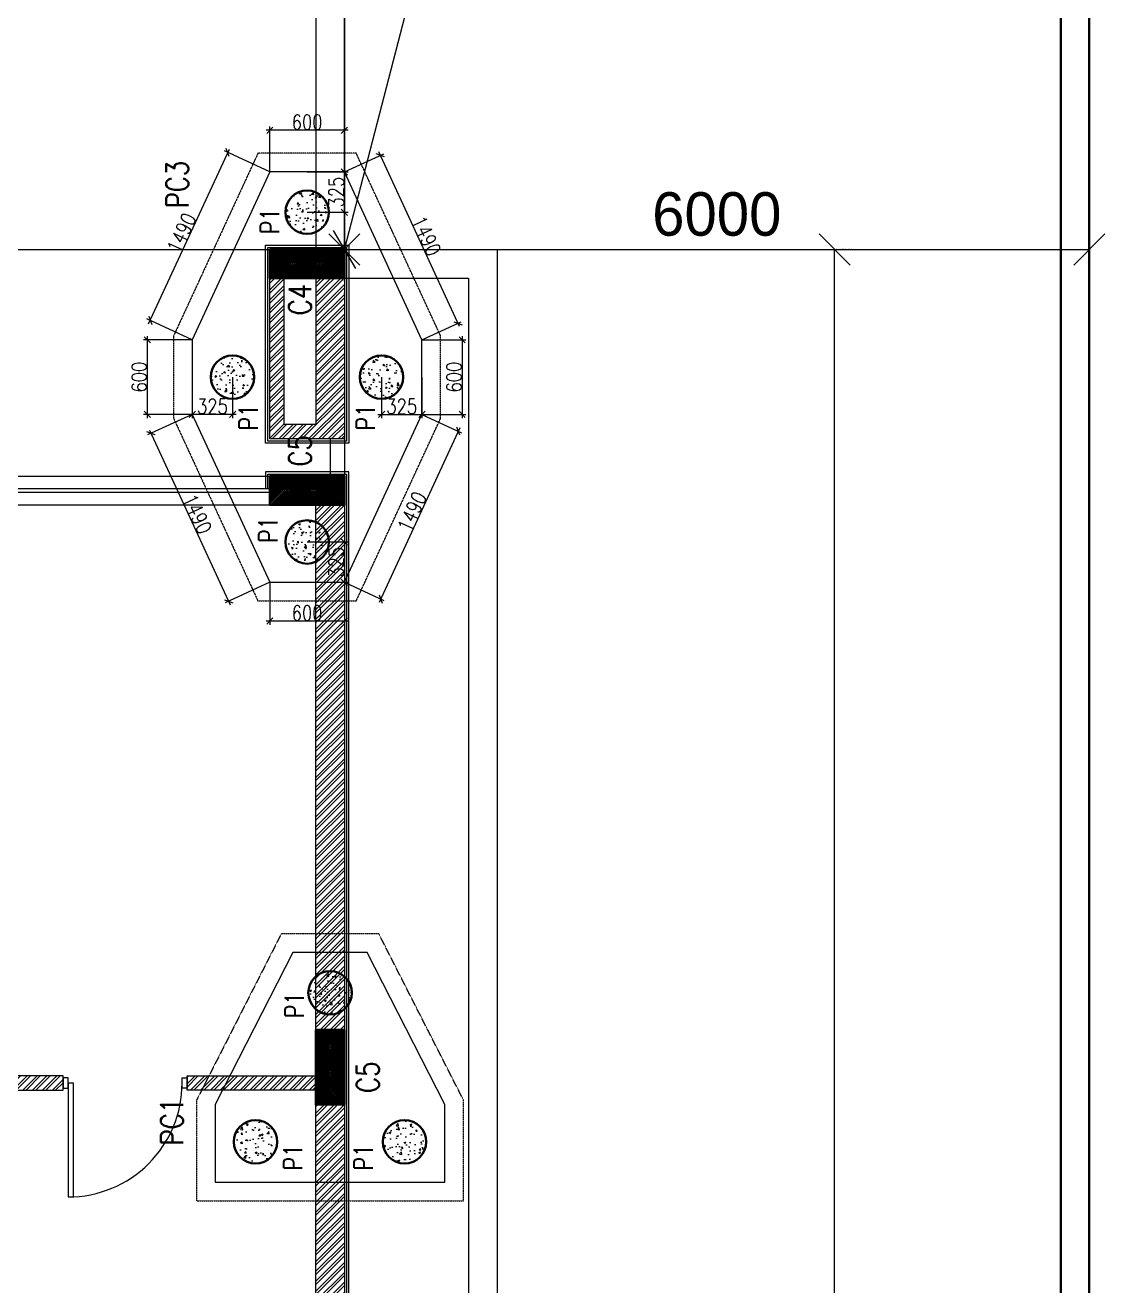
# Model space of a CAD drawing. Header units: metres. Extents: x 5205117 to 5948571, y 646915 to 1143748.
# Drawn here: x 5520088 to 5528783, y 836677 to 846828 of the extents above; entities that cross this region are included whole.
import ezdxf

# ---------------------------------------------------------------- set-up
doc = ezdxf.new("R2010")
doc.units = ezdxf.units.M
doc.header["$MEASUREMENT"] = 0
doc.header["$PDMODE"] = 35
doc.header["$PDSIZE"] = 10
for name, pattern in [('DASHED', [0.75, 0.5, -0.25]), ('DOT2', [0.125, 0, -0.125]), ('HIDDEN', [0.375, 0.25, -0.125])]:
    doc.linetypes.add(name, pattern=pattern)
doc.layers.get('0').update_dxf_attribs({"color": 1, "linetype": 'DASHED', "lineweight": 30})
for name, color, linetype, lineweight in [('A-Elevation 1', 4, 'Continuous', 13), ('dim start point', 10, 'Continuous', 0), ('plot 5', 7, 'Continuous', 30), ('road', 7, 'Continuous', 9), ('S-COLUMN & WALL', 5, 'Continuous', 30), ('S-COLUMN_H', 250, 'Continuous', 0), ('S-FOUND-EXCAVATION', 253, 'HIDDEN', 0), ('S-FOUND-FOOTING', 7, 'Continuous', 15), ('S-PILE', 96, 'Continuous', 30), ('S-TEXT', 7, 'Continuous', 0), ('S-TEXT COL.', 1, 'Continuous', 0), ('S-TEXT PILE', 7, 'Continuous', 0)]:
    doc.layers.add(name, color=color, linetype=linetype, lineweight=lineweight)
doc.layers.add('A-GF', color=8, linetype='Continuous', lineweight=0, transparency=0.5)
doc.styles.add('C-ROOM', font='arial.ttf')
doc.styles.add('SETU 1', font='romans.shx', dxfattribs={"width": 0.8})
doc.styles.get("Standard").update_dxf_attribs({"font": 'GOTHIC.TTF'})
doc.dimstyles.new('A-DIM 100', dxfattribs={"dimscale": 100, "dimtxt": 2.5, "dimasz": 1.5, "dimexe": 1, "dimexo": 1, "dimgap": 0.5, "dimtad": 1, "dimdec": 0, "dimrnd": 5, "dimzin": 3, "dimdsep": 46, "dimtxsty": 'C-ROOM', "dimblk1": 'ARCHTICK', "dimblk2": 'ARCHTICK', "dimsah": 1, "dimcen": 1.5, "dimdle": 1, "dimclrd": 256, "dimclre": 256, "dimclrt": 256, "dimadec": 0, "dimazin": 0, "dimtfac": 0.6, "dimtdec": 0, "dimtofl": 0, "dimtmove": 1, "dimatfit": 3, "dimfxl": 1, "dimtolj": 1, "dimtzin": 0, "dimlwd": -1, "dimlwe": -1, "dimarcsym": 0})
doc.dimstyles.get("Standard").update_dxf_attribs({"dimtxt": 2, "dimasz": 1, "dimexe": 0, "dimexo": 0, "dimgap": 0.1, "dimtad": 1, "dimdsep": 46, "dimtxsty": 'Standard', "dimblk": 'OBLIQUE', "dimcen": 0.1, "dimclrd": 256, "dimclre": 256, "dimclrt": 256, "dimadec": 0, "dimazin": 0, "dimtfac": 1, "dimtofl": 0, "dimtmove": 1, "dimatfit": 2, "dimldrblk": 'OPEN90', "dimfxl": 1, "dimtolj": 1, "dimtzin": 0, "dimlwd": -1, "dimlwe": -1, "dimarcsym": 0})
pattern_1 = [(45, (1595081.140646775, 494016.5524752283), (-6.629126073623882, 6.629126073623883), [])]

# ---------------------------------------------------------------- blocks, each defined once
blk = doc.blocks.new('A$Cda8b4320')
at = {"layer": 'A-Elevation 1', "ltscale": 0.5}
blk.add_line((-606.8382371664047, 230), (-37678.7000027895, 230), dxfattribs=at)
at = {"layer": 'A-Elevation 1'}
blk.add_lwpolyline([(-37678.7000027895, 5.96046448e-08), (0, 5.96046448e-08)], dxfattribs=at)
blk = doc.blocks.new('P2')
at = {"layer": 'S-PILE', "lineweight": 0}
h = blk.add_hatch(dxfattribs=at)
h.set_pattern_fill('AR-CONC', color=256, scale=20)
h.set_pattern_definition([(50, (0, 0), (143.4520365201507, -12.55042699651902), [15, -165]), (355, (0, 0), (-27.7502667226, 150.4384267400024), [12, -132]), (100.45144446, (11.9543362, -1.0458688), (115.7017693454224, 137.8879981937259), [12.74803839999999, -140.2284223999999]), (46.1842, (0, 40), (213.4482661343145, -33.10385615861531), [22.5, -247.5]), (96.63563549000003, (17.787349, 37.2413386), (186.9323891348456, 194.8237201549101), [19.1220684, -210.3427519999999]), (351.18416399, (0, 40), (186.9323890109546, 194.823720053998), [18, -198.0000002]), (21, (20, 30), (119.3814104236923, -80.52377813306776), [15, -165]), (326, (20, 30), (48.66306638431634, 145.0300090093706), [12, -132]), (71.45144474, (29.94845080000001, 23.2896852), (168.0444753459942, 64.50623056127077), [12.748038, -140.2284224]), (37.5, (0, 0), (2.431971063458133, 66.5787707662623), [0, -130.4, 0, -134, 0, -132.5]), (7.499999999999999, (0, 0), (52.61390748842972, 78.88234237647205), [0, -76.39999999999999, 0, -127.4, 0, -50.5]), (327.5, (-44.59999999999999, 0), (106.7644872344818, -4.510974346875951), [0, -50, 0, -156, 0, -207]), (317.5, (-64.6, 0), (116.6372338684772, 20.02099646646354), [0, -65, 0, -103.6, 0, -147])])
edge = h.paths.add_edge_path()
edge.add_arc((0, 0), 175, 0, 360)
at = {"layer": 'S-PILE'}
blk.add_circle((0, 0), 175, dxfattribs=at)
blk = doc.blocks.new('_Oblique')
at = {"color": 0, "linetype": 'ByBlock', "lineweight": -2}
blk.add_line((-0.5, -0.5), (0.5, 0.5), dxfattribs=at)
blk = doc.blocks.new('*D853')
at = {"layer": 'Defpoints', "color": 0, "transparency": 16777216}
for p in [(5521719.29322934, 845803.4365243227), (5522058.018435445, 845646.9202748374), (5521433.018461747, 844294.3243264762)]:
    blk.add_point(p, dxfattribs=at)
at = {"layer": 'S-TEXT', "transparency": 16777216}
blk.add_line((5521081.709479089, 844423.6073505254), (5521731.877005894, 845830.6697497588), dxfattribs=at)
at = {"layer": 'S-TEXT', "color": 9, "transparency": 16777216}
for p, q in [((5522058.018435445, 845646.9202748374), (5521692.060003904, 845816.0203008761)), ((5521433.018461747, 844294.3243264762), (5521067.060030206, 844463.4243525149))]:
    blk.add_line(p, q, dxfattribs=at)
at = {"layer": 'S-TEXT', "transparency": 16777216, "xscale": 50, "yscale": 50, "zscale": 50}
for p, rotation in [((5521719.29322934, 845803.4365243227), 65.19954959940858), ((5521094.293255641, 844450.8405759615), 245.1995495994086)]:
    blk.add_blockref('_Oblique', p, dxfattribs=dict(at, rotation=rotation))
at = {"layer": 'S-TEXT', "color": 0, "lineweight": 0, "transparency": 16777216, "insert": (5521347.787920713, 845154.4033993423), "char_height": 120, "attachment_point": 5, "rotation": 65.19954959940858, "style": 'SETU 1'}
blk.add_mtext('\\A1;1490', dxfattribs=at)
blk = doc.blocks.new('*D854')
at = {"layer": 'Defpoints', "color": 0, "transparency": 16777216}
for p in [(5522947.621542174, 845780.7384592767), (5522658.018435443, 845646.9202748378), (5523283.018409139, 844294.3243264758)]:
    blk.add_point(p, dxfattribs=at)
at = {"layer": 'S-TEXT', "color": 9, "transparency": 16777216}
for p, q in [((5522658.018435443, 845646.9202748378), (5522974.85476761, 845793.3222358304)), ((5523283.018409139, 844294.3243264758), (5523599.854741307, 844440.7262874687))]:
    blk.add_line(p, q, dxfattribs=at)
at = {"layer": 'S-TEXT', "transparency": 16777216}
blk.add_line((5523585.205292424, 844400.9092854789), (5522935.037765621, 845807.9716847128), dxfattribs=at)
at = {"layer": 'S-TEXT', "transparency": 16777216, "xscale": 50, "yscale": 50, "zscale": 50}
for p, rotation in [((5522947.621542174, 845780.7384592767), 114.8004504005589), ((5523572.621515872, 844428.1425109151), 294.8004504005589)]:
    blk.add_blockref('_Oblique', p, dxfattribs=dict(at, rotation=rotation))
at = {"layer": 'S-TEXT', "color": 0, "lineweight": 0, "transparency": 16777216, "insert": (5523319.1268508, 845131.7053342949), "char_height": 120, "attachment_point": 5, "rotation": 294.80045040055893, "style": 'SETU 1'}
blk.add_mtext('\\A1;1490', dxfattribs=at)
blk = doc.blocks.new('*D855')
at = {"layer": 'Defpoints', "color": 0, "transparency": 16777216}
for p in [(5523283.01840914, 843694.3243264764), (5522658.018435445, 842341.9202748382), (5522950.214830703, 842206.8846402369)]:
    blk.add_point(p, dxfattribs=at)
at = {"layer": 'S-TEXT', "color": 9, "transparency": 16777216}
for p, q in [((5523283.01840914, 843694.3243264764), (5523602.44734992, 843546.7034439872)), ((5522658.018435445, 842341.9202748382), (5522977.447376224, 842194.2993923489))]:
    blk.add_line(p, q, dxfattribs=at)
at = {"layer": 'S-TEXT', "transparency": 16777216}
blk.add_line((5523587.800052285, 843586.5212373968), (5522937.629582814, 842179.6520947149), dxfattribs=at)
at = {"layer": 'S-TEXT', "transparency": 16777216, "xscale": 50, "yscale": 50, "zscale": 50}
for p, rotation in [((5523575.214804398, 843559.2886918751), 65.19645403070761), ((5522950.214830703, 842206.8846402369), 245.1964540307076)]:
    blk.add_blockref('_Oblique', p, dxfattribs=dict(at, rotation=rotation))
at = {"layer": 'S-TEXT', "color": 0, "lineweight": 0, "transparency": 16777216, "insert": (5523203.71096892, 842910.3547031461), "char_height": 120, "attachment_point": 5, "rotation": 65.19645403070761, "style": 'SETU 1'}
blk.add_mtext('\\A1;1490', dxfattribs=at)
blk = doc.blocks.new('*D856')
at = {"layer": 'Defpoints', "color": 0, "transparency": 16777216}
for p in [(5521433.018461745, 843694.3243264764), (5522058.018435443, 842341.9202748378), (5521726.183847284, 842188.5662467866)]:
    blk.add_point(p, dxfattribs=at)
at = {"layer": 'S-TEXT', "color": 9, "transparency": 16777216}
for p, q in [((5521433.018461745, 843694.3243264764), (5521073.951328065, 843528.385050537)), ((5522058.018435443, 842341.9202748378), (5521698.951301763, 842175.9809988989))]:
    blk.add_line(p, q, dxfattribs=at)
at = {"layer": 'S-TEXT', "transparency": 16777216}
blk.add_line((5521088.598625699, 843568.2028439462), (5521738.769095172, 842161.3337012649), dxfattribs=at)
at = {"layer": 'S-TEXT', "transparency": 16777216, "xscale": 50, "yscale": 50, "zscale": 50}
for p, rotation in [((5521101.183873586, 843540.9702984246), 114.8035459693574), ((5521726.183847284, 842188.5662467866), 294.8035459693574)]:
    blk.add_blockref('_Oblique', p, dxfattribs=dict(at, rotation=rotation))
at = {"layer": 'S-TEXT', "color": 0, "lineweight": 0, "transparency": 16777216, "insert": (5521472.687709066, 842892.0363096963), "char_height": 120, "attachment_point": 5, "rotation": 294.8035459693574, "style": 'SETU 1'}
blk.add_mtext('\\A1;1490', dxfattribs=at)
blk = doc.blocks.new('*D857')
at = {"layer": 'Defpoints', "color": 0, "transparency": 16777216}
for p in [(5522058.018435444, 845982.2912844357), (5522058.018435444, 845646.9202748381), (5522658.018435444, 845646.9202748381)]:
    blk.add_point(p, dxfattribs=at)
at = {"layer": 'S-TEXT', "color": 9, "transparency": 16777216}
for p, q in [((5522058.018435444, 845646.9202748381), (5522058.018435444, 846012.2912844355)), ((5522658.018435444, 845646.9202748381), (5522658.018435444, 846012.2912844355))]:
    blk.add_line(p, q, dxfattribs=at)
at = {"layer": 'S-TEXT', "transparency": 16777216}
blk.add_line((5522688.018435444, 845982.2912844357), (5522028.018435445, 845982.2912844357), dxfattribs=at)
at = {"layer": 'S-TEXT', "transparency": 16777216, "xscale": 50, "yscale": 50, "zscale": 50, "rotation": 180}
blk.add_blockref('_Oblique', (5522058.018435444, 845982.2912844357), dxfattribs=at)
at = {"layer": 'S-TEXT', "transparency": 16777216, "xscale": 50, "yscale": 50, "zscale": 50}
blk.add_blockref('_Oblique', (5522658.018435444, 845982.2912844357), dxfattribs=at)
at = {"layer": 'S-TEXT', "color": 0, "lineweight": 0, "transparency": 16777216, "insert": (5522358.018435445, 846047.2912844357), "char_height": 120, "attachment_point": 5, "style": 'SETU 1'}
blk.add_mtext('\\A1;600', dxfattribs=at)
blk = doc.blocks.new('*D858')
at = {"layer": 'Defpoints', "color": 0, "transparency": 16777216}
for p in [(5522058.018435444, 842341.9202748382), (5522658.018435445, 842341.9202748382), (5522058.018435444, 842029.7627769107)]:
    blk.add_point(p, dxfattribs=at)
at = {"layer": 'S-TEXT', "color": 9, "transparency": 16777216}
for p, q in [((5522058.018435444, 842341.9202748382), (5522058.018435444, 841999.7627769106)), ((5522658.018435445, 842341.9202748382), (5522658.018435445, 841999.7627769106))]:
    blk.add_line(p, q, dxfattribs=at)
at = {"layer": 'S-TEXT', "transparency": 16777216}
blk.add_line((5522688.018435444, 842029.7627769107), (5522028.018435445, 842029.7627769107), dxfattribs=at)
at = {"layer": 'S-TEXT', "transparency": 16777216, "xscale": 50, "yscale": 50, "zscale": 50, "rotation": 180}
blk.add_blockref('_Oblique', (5522058.018435444, 842029.7627769107), dxfattribs=at)
at = {"layer": 'S-TEXT', "transparency": 16777216, "xscale": 50, "yscale": 50, "zscale": 50}
blk.add_blockref('_Oblique', (5522658.018435445, 842029.7627769107), dxfattribs=at)
at = {"layer": 'S-TEXT', "color": 0, "lineweight": 0, "transparency": 16777216, "insert": (5522358.018435445, 842094.7627769107), "char_height": 120, "attachment_point": 5, "style": 'SETU 1'}
blk.add_mtext('\\A1;600', dxfattribs=at)
blk = doc.blocks.new('*D859')
at = {"layer": 'Defpoints', "color": 0, "transparency": 16777216}
for p in [(5523283.018409142, 844294.3243264769), (5523283.018409142, 843694.3243264769), (5523606.718042726, 843694.3243264769)]:
    blk.add_point(p, dxfattribs=at)
at = {"layer": 'S-TEXT', "color": 9, "transparency": 16777216}
for p, q in [((5523283.018409142, 844294.3243264769), (5523636.718042727, 844294.3243264769)), ((5523283.018409142, 843694.3243264769), (5523636.718042727, 843694.3243264769))]:
    blk.add_line(p, q, dxfattribs=at)
at = {"layer": 'S-TEXT', "transparency": 16777216}
blk.add_line((5523606.718042726, 844324.3243264769), (5523606.718042726, 843664.3243264768), dxfattribs=at)
at = {"layer": 'S-TEXT', "transparency": 16777216, "xscale": 50, "yscale": 50, "zscale": 50}
for p, rotation in [((5523606.718042726, 844294.3243264769), 90), ((5523606.718042726, 843694.3243264769), 270)]:
    blk.add_blockref('_Oblique', p, dxfattribs=dict(at, rotation=rotation))
at = {"layer": 'S-TEXT', "color": 0, "lineweight": 0, "transparency": 16777216, "insert": (5523541.718042726, 843994.324326475), "char_height": 120, "attachment_point": 5, "rotation": 90, "style": 'SETU 1'}
blk.add_mtext('\\A1;600', dxfattribs=at)
blk = doc.blocks.new('*D860')
at = {"layer": 'Defpoints', "color": 0, "transparency": 16777216}
for p in [(5521433.018461749, 844294.3243264769), (5521071.265005994, 843694.3243264769), (5521433.018461749, 843694.3243264769)]:
    blk.add_point(p, dxfattribs=at)
at = {"layer": 'S-TEXT', "color": 9, "transparency": 16777216}
for p, q in [((5521433.018461749, 844294.3243264769), (5521041.265005993, 844294.3243264769)), ((5521433.018461749, 843694.3243264769), (5521041.265005993, 843694.3243264769))]:
    blk.add_line(p, q, dxfattribs=at)
at = {"layer": 'S-TEXT', "transparency": 16777216}
blk.add_line((5521071.265005994, 844324.3243264769), (5521071.265005994, 843664.3243264768), dxfattribs=at)
at = {"layer": 'S-TEXT', "transparency": 16777216, "xscale": 50, "yscale": 50, "zscale": 50}
for p, rotation in [((5521071.265005994, 844294.3243264769), 90), ((5521071.265005994, 843694.3243264769), 270)]:
    blk.add_blockref('_Oblique', p, dxfattribs=dict(at, rotation=rotation))
at = {"layer": 'S-TEXT', "color": 0, "lineweight": 0, "transparency": 16777216, "insert": (5521006.265005993, 843994.324326475), "char_height": 120, "attachment_point": 5, "rotation": 90, "style": 'SETU 1'}
blk.add_mtext('\\A1;600', dxfattribs=at)
blk = doc.blocks.new('*D813')
at = {"layer": 'Defpoints', "color": 0, "transparency": 16777216}
for p in [(5521433.018461748, 843994.3243264755), (5521758.018461748, 843994.3243264755), (5521433.018461748, 843694.3243264838)]:
    blk.add_point(p, dxfattribs=at)
at = {"layer": 'S-TEXT', "color": 9, "transparency": 16777216}
for p, q in [((5521433.018461748, 843994.3243264755), (5521433.018461748, 843664.3243264836)), ((5521758.018461748, 843994.3243264755), (5521758.018461748, 843664.3243264836))]:
    blk.add_line(p, q, dxfattribs=at)
at = {"layer": 'S-TEXT', "transparency": 16777216}
blk.add_line((5521788.018461747, 843694.3243264838), (5521403.018461747, 843694.3243264838), dxfattribs=at)
at = {"layer": 'S-TEXT', "transparency": 16777216, "xscale": 50, "yscale": 50, "zscale": 50, "rotation": 180}
blk.add_blockref('_Oblique', (5521433.018461748, 843694.3243264838), dxfattribs=at)
at = {"layer": 'S-TEXT', "transparency": 16777216, "xscale": 50, "yscale": 50, "zscale": 50}
blk.add_blockref('_Oblique', (5521758.018461748, 843694.3243264838), dxfattribs=at)
at = {"layer": 'S-TEXT', "color": 0, "lineweight": 0, "transparency": 16777216, "insert": (5521595.518461748, 843759.3243264839), "char_height": 120, "attachment_point": 5, "style": 'SETU 1'}
blk.add_mtext('\\A1;325', dxfattribs=at)
blk = doc.blocks.new('*D814')
at = {"layer": 'Defpoints', "color": 0, "transparency": 16777216}
for p in [(5522958.01840914, 843994.3243264755), (5523283.01840914, 843994.3243264755), (5523283.01840914, 843694.3243264856)]:
    blk.add_point(p, dxfattribs=at)
at = {"layer": 'S-TEXT', "color": 9, "transparency": 16777216}
for p, q in [((5522958.01840914, 843994.3243264755), (5522958.01840914, 843664.3243264857)), ((5523283.01840914, 843994.3243264755), (5523283.01840914, 843664.3243264857))]:
    blk.add_line(p, q, dxfattribs=at)
at = {"layer": 'S-TEXT', "transparency": 16777216}
blk.add_line((5522928.018409141, 843694.3243264856), (5523313.01840914, 843694.3243264856), dxfattribs=at)
at = {"layer": 'S-TEXT', "transparency": 16777216, "xscale": 50, "yscale": 50, "zscale": 50, "rotation": 180}
blk.add_blockref('_Oblique', (5522958.01840914, 843694.3243264856), dxfattribs=at)
at = {"layer": 'S-TEXT', "transparency": 16777216, "xscale": 50, "yscale": 50, "zscale": 50}
blk.add_blockref('_Oblique', (5523283.01840914, 843694.3243264856), dxfattribs=at)
at = {"layer": 'S-TEXT', "color": 0, "lineweight": 0, "transparency": 16777216, "insert": (5523120.51840914, 843759.3243264856), "char_height": 120, "attachment_point": 5, "style": 'SETU 1'}
blk.add_mtext('\\A1;325', dxfattribs=at)
blk = doc.blocks.new('*D815')
at = {"layer": 'Defpoints', "color": 0, "transparency": 16777216}
for p in [(5522358.018435446, 842666.9202748376), (5522358.018435446, 842341.9202748378), (5522658.018435448, 842341.9202748378)]:
    blk.add_point(p, dxfattribs=at)
at = {"layer": 'S-TEXT', "color": 9, "transparency": 16777216}
for p, q in [((5522358.018435446, 842666.9202748376), (5522688.018435449, 842666.9202748376)), ((5522358.018435446, 842341.9202748378), (5522688.018435449, 842341.9202748378))]:
    blk.add_line(p, q, dxfattribs=at)
at = {"layer": 'S-TEXT', "transparency": 16777216}
blk.add_line((5522658.018435448, 842696.9202748378), (5522658.018435448, 842311.9202748378), dxfattribs=at)
at = {"layer": 'S-TEXT', "transparency": 16777216, "xscale": 50, "yscale": 50, "zscale": 50}
for p, rotation in [((5522658.018435448, 842666.9202748376), 90), ((5522658.018435448, 842341.9202748378), 270)]:
    blk.add_blockref('_Oblique', p, dxfattribs=dict(at, rotation=rotation))
at = {"layer": 'S-TEXT', "color": 0, "lineweight": 0, "transparency": 16777216, "insert": (5522593.018435448, 842504.4202748358), "char_height": 120, "attachment_point": 5, "rotation": 90, "style": 'SETU 1'}
blk.add_mtext('\\A1;325', dxfattribs=at)
blk = doc.blocks.new('*D816')
at = {"layer": 'Defpoints', "color": 0, "transparency": 16777216}
for p in [(5522358.018435446, 845646.7283781149), (5522658.018435448, 845646.7283781149), (5522358.018435446, 845321.728378115)]:
    blk.add_point(p, dxfattribs=at)
at = {"layer": 'S-TEXT', "color": 9, "transparency": 16777216}
for p, q in [((5522358.018435446, 845646.7283781149), (5522688.018435449, 845646.7283781149)), ((5522358.018435446, 845321.728378115), (5522688.018435449, 845321.728378115))]:
    blk.add_line(p, q, dxfattribs=at)
at = {"layer": 'S-TEXT', "transparency": 16777216}
blk.add_line((5522658.018435448, 845291.728378115), (5522658.018435448, 845676.728378115), dxfattribs=at)
at = {"layer": 'S-TEXT', "transparency": 16777216, "xscale": 50, "yscale": 50, "zscale": 50}
for p, rotation in [((5522658.018435448, 845646.7283781149), 90), ((5522658.018435448, 845321.728378115), 270)]:
    blk.add_blockref('_Oblique', p, dxfattribs=dict(at, rotation=rotation))
at = {"layer": 'S-TEXT', "color": 0, "lineweight": 0, "transparency": 16777216, "insert": (5522593.018435448, 845484.2283781131), "char_height": 120, "attachment_point": 5, "rotation": 90, "style": 'SETU 1'}
blk.add_mtext('\\A1;325', dxfattribs=at)
blk = doc.blocks.new('*D872')
at = {"layer": 'Defpoints', "color": 0, "ltscale": 5, "transparency": 16777216}
for p in [(5528658.018435445, 868125.2669088678), (5528658.018435447, 868125.266908867), (5522658.018435446, 845021.9202748371)]:
    blk.add_point(p, dxfattribs=at)
at = {"layer": 'dim start point', "color": 1, "ltscale": 5, "transparency": 16777216}
blk.add_line((5522658.018435447, 845021.9202748368), (5528658.018435447, 868125.266908867), dxfattribs=at)
at = {"layer": 'dim start point', "linetype": 'DOT2', "ltscale": 5, "transparency": 16777216}
for p, q in [((5528658.018435445, 868125.2669088678), (5528658.018435447, 868125.266908867)), ((5522658.018435446, 845021.9202748371), (5522658.018435447, 845021.9202748368))]:
    blk.add_line(p, q, dxfattribs=at)
at = {"layer": 'dim start point', "color": 1, "ltscale": 5, "transparency": 16777216, "xscale": 250, "yscale": 250, "zscale": 250}
for p, rotation in [((5528658.018435447, 868125.266908867), 75.44174388856962), ((5522658.018435447, 845021.9202748368), 255.4417438885696)]:
    blk.add_blockref('_Oblique', p, dxfattribs=dict(at, rotation=rotation))
at = {"layer": 'dim start point', "color": 1, "ltscale": 5, "transparency": 16777216, "insert": (5525383.327104452, 856644.9316543444), "char_height": 350, "attachment_point": 5, "rotation": 75.44174388856962}
blk.add_mtext('\\A1;23870', dxfattribs=at)
blk = doc.blocks.new('_Open90')
at = {"color": 0, "linetype": 'ByBlock', "lineweight": -2}
for p, q in [((-0.5, 0.5), (0, 0)), ((0, 0), (-1, 0)), ((0, 0), (-0.5, -0.5))]:
    blk.add_line(p, q, dxfattribs=at)
blk = doc.blocks.new('*D881')
at = {"layer": 'Defpoints', "color": 0, "ltscale": 5, "transparency": 16777216}
for p in [(5528658.018435445, 845021.9202748376), (5522658.018435445, 844956.8553987138), (5528658.018435445, 844956.8553987138)]:
    blk.add_point(p, dxfattribs=at)
at = {"layer": 'dim start point', "linetype": 'DOT2', "ltscale": 5, "transparency": 16777216}
for p, q in [((5522658.018435445, 844956.8553987138), (5522658.018435445, 845021.9202748376)), ((5528658.018435445, 844956.8553987138), (5528658.018435445, 845021.9202748376))]:
    blk.add_line(p, q, dxfattribs=at)
at = {"layer": 'dim start point', "color": 1, "ltscale": 5, "transparency": 16777216}
blk.add_line((5522658.018435445, 845021.9202748376), (5528658.018435445, 845021.9202748376), dxfattribs=at)
at = {"layer": 'dim start point', "color": 1, "ltscale": 5, "transparency": 16777216, "xscale": 250, "yscale": 250, "zscale": 250, "rotation": 180}
blk.add_blockref('_Oblique', (5522658.018435445, 845021.9202748376), dxfattribs=at)
at = {"layer": 'dim start point', "color": 1, "ltscale": 5, "transparency": 16777216, "xscale": 250, "yscale": 250, "zscale": 250}
blk.add_blockref('_Oblique', (5528658.018435445, 845021.9202748376), dxfattribs=at)
at = {"layer": 'dim start point', "color": 1, "ltscale": 5, "transparency": 16777216, "insert": (5525658.018435445, 845305.7238098478), "char_height": 350, "attachment_point": 5}
blk.add_mtext('\\A1;6000', dxfattribs=at)
blk = doc.blocks.new('*D882')
at = {"layer": 'Defpoints', "color": 0, "ltscale": 5, "transparency": 16777216}
for p in [(5522658.018435446, 861324.9369500862), (5522658.018435448, 861324.9369500862), (5522658.018435446, 845021.9202748307)]:
    blk.add_point(p, dxfattribs=at)
at = {"layer": 'dim start point', "linetype": 'DOT2', "ltscale": 5, "transparency": 16777216}
for p, q in [((5522658.018435446, 861324.9369500862), (5522658.018435448, 861324.9369500862)), ((5522658.018435446, 845021.9202748307), (5522658.018435448, 845021.9202748307))]:
    blk.add_line(p, q, dxfattribs=at)
at = {"layer": 'dim start point', "color": 1, "ltscale": 5, "transparency": 16777216}
blk.add_line((5522658.018435448, 845021.9202748307), (5522658.018435448, 861324.9369500862), dxfattribs=at)
at = {"layer": 'dim start point', "color": 1, "ltscale": 5, "transparency": 16777216, "xscale": 250, "yscale": 250, "zscale": 250}
for p, rotation in [((5522658.018435448, 861324.9369500862), 90), ((5522658.018435448, 845021.9202748307), 270)]:
    blk.add_blockref('_Oblique', p, dxfattribs=dict(at, rotation=rotation))
at = {"layer": 'dim start point', "color": 1, "ltscale": 5, "transparency": 16777216, "insert": (5522374.214900438, 853173.4286124565), "char_height": 350, "attachment_point": 5, "rotation": 90}
blk.add_mtext('\\A1;16303', dxfattribs=at)
blk = doc.blocks.new('*D888')
at = {"layer": 'Defpoints', "color": 0, "ltscale": 5, "transparency": 16777216}
for p in [(5526606.142311338, 845021.9202748382), (5526745.282581627, 845021.9202748382), (5527255.683899779, 819106.9202748341)]:
    blk.add_point(p, dxfattribs=at)
at = {"layer": 'dim start point', "linetype": 'DOT2', "ltscale": 5, "transparency": 16777216}
for p, q in [((5526745.282581627, 845021.9202748382), (5526606.142311338, 845021.9202748382)), ((5527255.683899779, 819106.9202748341), (5526606.142311338, 819106.9202748341))]:
    blk.add_line(p, q, dxfattribs=at)
at = {"layer": 'dim start point', "color": 1, "ltscale": 5, "transparency": 16777216}
blk.add_line((5526606.142311338, 819106.9202748341), (5526606.142311338, 845021.9202748382), dxfattribs=at)
at = {"layer": 'dim start point', "color": 1, "ltscale": 5, "transparency": 16777216, "xscale": 250, "yscale": 250, "zscale": 250}
for p, rotation in [((5526606.142311338, 845021.9202748382), 90), ((5526606.142311338, 819106.9202748341), 270)]:
    blk.add_blockref('_Oblique', p, dxfattribs=dict(at, rotation=rotation))
at = {"layer": 'dim start point', "color": 1, "ltscale": 5, "transparency": 16777216, "insert": (5526322.338776327, 832064.4202748344), "char_height": 350, "attachment_point": 5, "rotation": 90}
blk.add_mtext('\\A1;25915', dxfattribs=at)

msp = doc.modelspace()

# ---------------------------------------------------------------- hatches: boundary and pattern name
at = {"layer": 'A-GF', "ltscale": 5}
h = msp.add_hatch(dxfattribs=at)
h.set_pattern_fill('ANSI32', color=256, scale=150)
h.set_pattern_definition([(45, (1901543.431785271, 480541.7018251683), (-39.7747564417433, 39.7747564417433), []), (45, (1901569.948289521, 480541.7018251683), (-39.7747564417433, 39.7747564417433), [])])
h.paths.add_polyline_path([(5521808.018435445, 821161.9202748376), (5522543.018435444, 821161.9202748376), (5522543.018435444, 825736.9202748376), (5521808.018435445, 825736.9202748376), (5521808.018435445, 825966.9202748376), (5522428.018435444, 825966.9202748376), (5522428.018435444, 828666.9202748401), (5521808.018435445, 828666.9202748401), (5521808.018435445, 828896.92027484), (5522658.018435445, 828896.92027484), (5522658.018435445, 820184.4202748378), (5522558.018435445, 820184.4202748378), (5522558.018435445, 820084.4202748376), (5522658.018435445, 820084.4202748376), (5522658.018435445, 819106.9202748376), (5520693.018435444, 819106.9202748376), (5520693.018435444, 821161.9202748376), (5520808.018435444, 821161.9202748376), (5520808.018435444, 819336.9202748376), (5522428.018435444, 819336.9202748376), (5522428.018435444, 820931.9202748378), (5521808.018435445, 820931.9202748378)])
h.paths.add_polyline_path([(5522033.018435445, 830011.9202748399), (5522033.018435445, 830216.9202748378), (5522428.018435444, 830216.9202748378), (5522428.018435444, 830011.9202748399)], flags=16)
h.paths.add_polyline_path([(5522658.018435445, 830701.9202748399), (5522428.018435444, 830701.9202748399), (5522428.018435444, 830331.9202748376), (5522033.018435445, 830331.9202748376), (5522033.018435445, 830701.9202748399), (5521918.018435444, 830701.9202748399), (5521918.018435444, 830011.9202748399), (5521808.018435445, 830011.9202748399), (5521808.018435445, 829896.92027484), (5522658.018435445, 829896.92027484)], flags=17)
h.paths.add_polyline_path([(5515283.018435444, 838136.9202748378), (5515283.018435444, 836126.9202748378), (5514658.018435445, 836126.9202748378), (5514658.018435445, 836011.9202748378), (5515513.018435444, 836011.9202748378), (5515513.018435444, 838366.9202748378), (5511888.018435445, 838366.9202748378), (5511888.018435445, 833706.9202748378), (5512488.018435444, 833706.9202748378), (5512488.018435444, 834306.9202748378), (5515283.018435444, 834306.9202748378), (5515283.018435444, 833706.9202748378), (5517263.018435445, 833706.9202748378), (5517263.018435445, 834536.9202748378), (5515513.018435444, 834536.9202748378), (5515513.018435444, 834986.9202748378), (5515283.018435444, 834986.9202748378), (5515283.018435444, 834536.9202748378), (5513758.018435445, 834536.9202748378), (5513758.018435445, 836126.9202748378), (5513528.018435445, 836126.9202748378), (5513528.018435445, 834536.9202748378), (5512118.018435445, 834536.9202748378), (5512118.018435445, 838136.9202748378)])
h.paths.add_polyline_path([(5522658.018435445, 833936.9202748378), (5522658.018435445, 834906.9202748378), (5522428.018435444, 834906.9202748378), (5522428.018435444, 834536.9202748378), (5519793.018435445, 834536.9202748378), (5519793.018435445, 836336.9202748378), (5520393.018435445, 836336.9202748378), (5520393.018435445, 836451.9202748378), (5519793.018435445, 836451.9202748378), (5519793.018435445, 838251.9202748376), (5520393.018435445, 838251.9202748376), (5520393.018435445, 838366.9202748378), (5519563.018435444, 838366.9202748378), (5519563.018435444, 825736.9202748382), (5520808.018435443, 825736.9202748376), (5520808.018435443, 825966.9202748376), (5519793.018435445, 825966.9202748376), (5519793.018435445, 829896.92027484), (5520908.018435444, 829896.92027484), (5520908.018435444, 830011.9202748406), (5519793.018435445, 830011.9202748406), (5519793.018435445, 832761.9202748381), (5521008.018435444, 832761.9202748381), (5521008.018435444, 832876.9202748381), (5519793.018435445, 832876.9202748381), (5519793.018435445, 834306.9202748378), (5521918.018435444, 834306.9202748378), (5521918.018435444, 832876.9202748378), (5521808.018435445, 832876.9202748378), (5521808.018435445, 832761.9202748378), (5522033.018435445, 832761.9202748378), (5522033.018435445, 834306.9202748378), (5522428.018435444, 834306.9202748378), (5522428.018435444, 833936.9202748378)])
h.paths.add_polyline_path([(5511888.018435445, 820631.9202748376), (5512488.018435444, 820631.9202748376), (5512488.018435444, 819106.9202748376), (5511888.018435445, 819106.9202748376)])
h.paths.add_polyline_path([(5511888.018435445, 820931.9202748378), (5511888.018435445, 826566.9202748378), (5512488.018435444, 826566.9202748378), (5512488.018435444, 825736.9202748376), (5512118.018435445, 825736.9202748376), (5512118.018435445, 821161.9202748376), (5512488.018435444, 821161.9202748376), (5512488.018435444, 820931.9202748378)])
h.paths.add_polyline_path([(5512373.018435445, 825966.9202748376), (5512118.018435445, 825966.9202748376), (5512118.018435445, 826451.9202748378), (5512373.018435445, 826451.9202748378)], flags=16)
h.paths.add_polyline_path([(5512118.018435445, 819336.9202748376), (5512373.018435445, 819336.9202748376), (5512373.018435445, 820401.9202748376), (5512118.018435445, 820401.9202748376)], flags=16)
h.paths.add_polyline_path([(5515283.018435444, 826566.9202748378), (5517263.018435445, 826566.9202748378), (5517263.018435445, 825736.9202748376), (5515283.018435444, 825736.9202748376)])
h.paths.add_polyline_path([(5515513.018435444, 826451.9202748378), (5517033.018435445, 826451.9202748378), (5517033.018435445, 825966.9202748376), (5515513.018435444, 825966.9202748376)], flags=16)
h.paths.add_polyline_path([(5522658.018435445, 843196.9202748376), (5522658.018435445, 835806.9202748376), (5522428.018435444, 835806.9202748376), (5522428.018435444, 836336.9202748378), (5521293.018435444, 836336.9202748378), (5521293.018435444, 836451.9202748378), (5522428.018435444, 836451.9202748378), (5522428.018435444, 838251.9202748376), (5521393.018435444, 838251.9202748376), (5521393.018435444, 838366.9202748378), (5522428.018435444, 838366.9202748378), (5522428.018435444, 842966.9202748376), (5522058.018435444, 842966.9202748376), (5522058.018435444, 843196.9202748376)])
h.paths.add_polyline_path([(5519193.018435445, 821161.9202748376), (5519793.018435445, 821161.9202748376), (5519793.018435445, 819106.9202748376), (5519193.018435445, 819106.9202748376)])
h.paths.add_polyline_path([(5519308.018435444, 820931.9202748378), (5519563.018435444, 820931.9202748378), (5519563.018435444, 819336.9202748376), (5519308.018435444, 819336.9202748376)], flags=16)
h.paths.add_polyline_path([(5518333.018435445, 842966.9202748376), (5518333.018435445, 838366.9202748378), (5517033.018435445, 838366.9202748378), (5517033.018435445, 838136.9202748378), (5518563.018435445, 838136.9202748378), (5518563.018435445, 842966.9202748376), (5518933.018435444, 842966.9202748376), (5518933.018435444, 843196.9202748376), (5518333.018435445, 843196.9202748376)])
h.paths.add_polyline_path([(5515513.018435444, 833821.9202748376), (5515513.018435444, 834306.9202748378), (5517033.018435445, 834306.9202748378), (5517033.018435445, 833821.9202748376)], flags=16)
h.paths.add_polyline_path([(5518333.018435445, 845021.9202748376), (5518333.018435445, 843496.9202748376), (5518933.018435444, 843496.9202748376), (5518933.018435444, 845021.9202748376)])
h.paths.add_polyline_path([(5518563.018435445, 844791.9202748376), (5518563.018435445, 843611.9202748378), (5518818.018435445, 843611.9202748378), (5518818.018435445, 844791.9202748376)], flags=16)
h.paths.add_polyline_path([(5522658.018435445, 845021.9202748376), (5522658.018435445, 843496.9202748376), (5522058.018435444, 843496.9202748376), (5522058.018435444, 845021.9202748376)])
h.paths.add_polyline_path([(5522428.018435444, 844791.9202748376), (5522428.018435444, 843611.9202748378), (5522173.018435445, 843611.9202748378), (5522173.018435445, 844791.9202748376)], flags=16)
h.paths.add_polyline_path([(5518033.018435445, 840746.9202748378), (5517033.018435445, 840746.9202748378), (5517033.018435445, 840516.9202748378), (5518033.018435445, 840516.9202748378)], flags=17)
h.paths.add_polyline_path([(5511888.018435445, 840746.9202748378), (5511888.018435445, 840516.9202748378), (5515513.018435444, 840516.9202748378), (5515513.018435444, 840746.9202748378)])
h.paths.add_polyline_path([(5512373.018435445, 834306.9202748378), (5512373.018435445, 833821.9202748376), (5512118.018435445, 833821.9202748376), (5512118.018435445, 834306.9202748378)], flags=16)
at = {"layer": 'A-GF', "ltscale": 100}
h = msp.add_hatch(dxfattribs=at)
h.set_pattern_fill('ANSI31', color=256, scale=75)
h.set_pattern_definition(pattern_1)
h.paths.add_polyline_path([(5522658.018435445, 845021.9202748376), (5522058.018435444, 845021.9202748376), (5522058.018435444, 844791.9202748376), (5522658.018435445, 844791.9202748376)])
h = msp.add_hatch(dxfattribs=at)
h.set_pattern_fill('ANSI31', color=256, scale=75)
h.set_pattern_definition(pattern_1)
h.paths.add_polyline_path([(5522658.018435445, 843196.9202748376), (5522058.018435444, 843196.9202748376), (5522058.018435444, 842966.9202748376), (5522658.018435445, 842966.9202748376)])
h = msp.add_hatch(dxfattribs=at)
h.set_pattern_fill('ANSI31', color=256, scale=75)
h.set_pattern_definition(pattern_1)
h.paths.add_polyline_path([(5522658.018435445, 838736.9202748378), (5522428.018435444, 838736.9202748378), (5522428.018435444, 838136.9202748378), (5522658.018435445, 838136.9202748378)])
at = {"layer": 'S-COLUMN_H'}
h = msp.add_hatch(color=256, dxfattribs=at)
h.dxf.hatch_style = 1
h.paths.add_polyline_path([(5522658.018435445, 844791.9202748382), (5522658.018435445, 845021.9202748382), (5522058.018435444, 845021.9202748382), (5522058.018435444, 844791.9202748382)])
h = msp.add_hatch(color=256, dxfattribs=at)
h.dxf.hatch_style = 1
h.paths.add_polyline_path([(5522658.018435445, 842966.9202748382), (5522658.018435445, 843196.9202748382), (5522058.018435444, 843196.9202748382), (5522058.018435444, 842966.9202748382)])
h = msp.add_hatch(color=256, dxfattribs=at)
h.dxf.hatch_style = 1
h.paths.add_polyline_path([(5522658.018435445, 838736.9202748381), (5522428.018435444, 838736.9202748381), (5522428.018435444, 838136.9202748381), (5522658.018435445, 838136.9202748381)])

# ---------------------------------------------------------------- linework, layer by layer
at = {"layer": 'A-GF', "ltscale": 5}
for p, q in [((5518933.018435444, 845021.9202748376), (5522058.018435444, 845021.9202748376)), ((5522658.018435445, 845021.9202748376), (5523888.120132412, 845021.9202748376)), ((5523888.120132412, 845021.9202748376), (5523888.120132412, 819106.9202748376)), ((5522658.018435445, 844791.8185773927), (5523658.018435445, 844791.8185773927)), ((5523658.018435445, 844791.8185773927), (5523658.018435445, 819337.0219722826)), ((5522543.018435444, 843496.9202748376), (5522543.018435444, 843196.9202748376)), ((5522658.018435445, 843496.9202748376), (5522658.018435445, 843196.9202748376)), ((5518933.018435444, 843196.9202748376), (5522058.018435444, 843196.9202748376)), ((5518933.018435444, 843096.9202748378), (5522058.018435444, 843096.9202748378)), ((5518933.018435444, 843066.9202748376), (5522058.018435444, 843066.9202748376)), ((5518933.018435444, 842966.9202748376), (5522058.018435444, 842966.9202748376))]:
    msp.add_line(p, q, dxfattribs=at)
at = {"layer": 'A-GF', "ltscale": 10}
for p, q in [((5520393.018435445, 838351.0869415042), (5520393.018435445, 838267.7536081712)), ((5520434.685102111, 838351.0869415042), (5520393.018435445, 838351.0869415042)), ((5520434.685102111, 838267.7536081712), (5520434.685102111, 838351.0869415042)), ((5520434.685102111, 838309.4202748378), (5520434.685102111, 837392.7536081712)), ((5520476.351768777, 838309.4202748378), (5520434.685102111, 838309.4202748378)), ((5520476.351768777, 837392.7536081712), (5520476.351768777, 838309.4202748378)), ((5521351.351768778, 838267.7536081712), (5521351.351768778, 838351.0869415042)), ((5521351.351768778, 838351.0869415042), (5521393.018435444, 838351.0869415042)), ((5521393.018435444, 838351.0869415042), (5521393.018435444, 838267.7536081712)), ((5520393.018435445, 838267.7536081712), (5520434.685102111, 838267.7536081712)), ((5521393.018435444, 838267.7536081712), (5521351.351768778, 838267.7536081712)), ((5520434.685102111, 837392.7536081712), (5520476.351768777, 837392.7536081712))]:
    msp.add_line(p, q, dxfattribs=at)
at = {"layer": 'A-GF', "ltscale": 5}
for points in [[(5522658.018435445, 853419.9138017731), (5522658.018435445, 845021.9202748376)], [(5522427.916738477, 853159.1224497395), (5522427.916738477, 845021.9202748376)], [(5519793.018435445, 838251.9202748376), (5520393.018435445, 838251.9202748376), (5520393.018435445, 838366.9202748378), (5519563.018435444, 838366.9202748378)]]:
    msp.add_lwpolyline(points, dxfattribs=at)
at = {"layer": 'A-GF', "ltscale": 5, "flags": 128}
for points in [[(5522023.018435445, 843461.9202748378), (5522023.018435445, 845056.9202748378), (5522693.018435444, 845056.9202748378), (5522693.018435444, 843461.9202748378)], [(5522041.018435445, 843479.9202748378), (5522041.018435445, 845038.9202748378), (5522675.018435445, 845038.9202748378), (5522675.018435445, 843479.9202748378)], [(5522058.018435444, 844791.9202748376), (5522058.018435444, 845021.9202748376), (5522658.018435445, 845021.9202748376), (5522658.018435445, 844791.9202748376)], [(5522050.018435445, 834289.9202748368), (5522050.018435445, 832744.9202748378), (5521983.018435445, 832744.9202748378), (5521983.018435445, 832726.9202748378), (5522068.018435444, 832726.9202748378), (5522068.018435444, 834271.9202748368), (5522393.018435444, 834271.9202748368), (5522393.018435444, 833901.9202748376), (5522693.018435444, 833901.9202748376), (5522693.018435444, 843231.9202748378), (5522023.018435445, 843231.9202748378), (5522023.018435445, 843096.9202748378), (5522041.018435445, 843096.9202748378), (5522041.018435445, 843213.9202748378), (5522675.018435445, 843213.9202748378), (5522675.018435445, 833919.9202748378), (5522411.018435445, 833919.9202748378), (5522411.018435445, 834289.9202748368)], [(5522058.018435444, 842966.9202748376), (5522058.018435444, 843196.9202748376), (5522658.018435445, 843196.9202748376), (5522658.018435445, 842966.9202748376)], [(5522428.018435444, 838136.9202748378), (5522658.018435445, 838136.9202748378), (5522658.018435445, 838736.9202748378), (5522428.018435444, 838736.9202748378)]]:
    msp.add_lwpolyline(points, close=True, dxfattribs=at)
at = {"layer": 'A-GF', "ltscale": 5}
for points in [[(5522658.018435445, 845021.9202748376), (5522658.018435445, 843496.9202748376), (5522058.018435444, 843496.9202748376), (5522058.018435444, 845021.9202748376)], [(5522428.018435444, 844791.9202748376), (5522428.018435444, 843611.9202748378), (5522173.018435445, 843611.9202748378), (5522173.018435445, 844791.9202748376)], [(5522658.018435445, 843196.9202748376), (5522658.018435445, 835806.9202748376), (5522428.018435444, 835806.9202748376), (5522428.018435444, 836336.9202748378), (5521293.018435444, 836336.9202748378), (5521293.018435444, 836451.9202748378), (5522428.018435444, 836451.9202748378), (5522428.018435444, 838251.9202748376), (5521393.018435444, 838251.9202748376), (5521393.018435444, 838366.9202748378), (5522428.018435444, 838366.9202748378), (5522428.018435444, 842966.9202748376), (5522058.018435444, 842966.9202748376), (5522058.018435444, 843196.9202748376)]]:
    msp.add_lwpolyline(points, close=True, dxfattribs=at)
at = {"layer": 'A-GF', "ltscale": 2}
msp.add_ellipse((5520434.685102111, 838309.4202748378), major_axis=(908.4492529281392, -122.465230300078), ratio=0.9999999999996049, start_param=-1.43679724451339, end_param=0.1339990822816106, dxfattribs=at)
at = {"layer": 'dim start point', "color": 12, "linetype": 'DOT2', "ltscale": 800}
msp.add_line((5522658.018435445, 872100.9522131195), (5522658.018435445, 843461.9202748378), dxfattribs=at)
at = {"layer": 'plot 5'}
msp.add_lwpolyline([(5520579.183017697, 858968.8091549714), (5520751.592263188, 858816.6888494331), (5528428.018435445, 867516.9530410606), (5528428.018435445, 805846.5669087011), (5528658.018435445, 805846.5669087011), (5528658.018435445, 868125.266908868), (5520579.183017697, 858968.8091549714)], dxfattribs=at)
at = {"layer": 'road', "ltscale": 0.5}
msp.add_line((5528658.018435445, 796125.2669088679), (5528658.018435445, 868125.266908868), dxfattribs=at)
at = {"layer": 'S-COLUMN & WALL', "color": 5}
for points in [[(5522658.018435445, 844791.9202748382), (5522658.018435445, 845021.9202748382), (5522058.018435444, 845021.9202748382), (5522058.018435444, 844791.9202748382)], [(5522658.018435445, 842966.9202748382), (5522658.018435445, 843196.9202748382), (5522058.018435444, 843196.9202748382), (5522058.018435444, 842966.9202748382)], [(5522658.018435445, 838736.9202748381), (5522428.018435444, 838736.9202748381), (5522428.018435444, 838136.9202748381), (5522658.018435445, 838136.9202748381)]]:
    msp.add_lwpolyline(points, close=True, dxfattribs=at)
at = {"layer": 'S-FOUND-EXCAVATION'}
for points in [[(5522753.940897583, 842191.9202748382), (5523433.01840914, 843661.3398214888), (5523433.01840914, 844327.3045834622), (5522753.946606827, 845796.9202748381), (5521962.09026406, 845796.9202748381), (5521283.018461747, 844327.3045834622), (5521283.018461747, 843661.3398214888), (5521962.095973305, 842191.9202748382)], [(5523618.018422776, 837361.9202002393), (5523618.018422776, 838172.3304457322), (5522935.723533636, 839511.9202002392), (5522150.313340347, 839511.9202002392), (5521468.018422776, 838172.3304471357), (5521468.018422776, 837361.9202002393)]]:
    msp.add_lwpolyline(points, close=True, dxfattribs=at)
at = {"layer": 'S-FOUND-FOOTING', "color": 3}
msp.add_lwpolyline([(5522658.018435445, 842341.9202748382), (5523283.01840914, 843694.3243264764), (5523283.01840914, 844294.3243264762), (5522658.018435444, 845646.9202748381), (5522058.018435444, 845646.9202748381), (5521433.018461747, 844294.3243264762), (5521433.018461747, 843694.3243264764), (5522058.018435444, 842341.9202748382), (5522658.018435445, 842341.9202748382)], dxfattribs=at)
at = {"layer": 'S-FOUND-FOOTING', "color": 1}
msp.add_lwpolyline([(5523468.018422777, 837511.9202002393), (5523468.018422777, 838136.9202485338), (5522843.018436073, 839361.9202002392), (5522243.018436072, 839361.9202002392), (5521618.018422777, 838136.9202485338), (5521618.018422777, 837511.9202002393), (5523468.018422777, 837511.9202002393)], dxfattribs=at)

# ---------------------------------------------------------------- block references
at = {"color": 2, "ltscale": 5, "rotation": 90}
msp.add_blockref('A$Cda8b4320', (5528657.863870468, 868125.2669097024), dxfattribs=at)
at = {"layer": 'S-PILE', "xscale": -1, "rotation": 90}
for p in [(5522358.018435445, 845321.9202748382), (5521758.018461747, 843994.3243264762)]:
    msp.add_blockref('P2', p, dxfattribs=at)
at = {"layer": 'S-PILE'}
for p, rotation in [((5522958.01840914, 843994.3243264762), 270), ((5522358.018435445, 842666.9202748382), 90.00000000000003)]:
    msp.add_blockref('P2', p, dxfattribs=dict(at, rotation=rotation))
for p in [(5522543.018436073, 839036.9202485338), (5521943.018430926, 837837.056626811), (5523143.018430926, 837837.056626811)]:
    msp.add_blockref('P2', p, dxfattribs=at)

# ---------------------------------------------------------------- texts
at = {"layer": 'S-TEXT COL.', "color": 7, "style": 'SETU 1', "width": 0.8}
for s, p in [('PC3', (5521401.915449902, 845353.690590448)), ('PC1', (5521358.887314906, 837807.5604189673))]:
    msp.add_text(s, height=180, rotation=90, dxfattribs=at).set_placement(p)
at = {"layer": 'S-TEXT COL.', "color": 1, "true_color": 0xe61414, "style": 'SETU 1', "width": 0.8}
for s, p in [('C4', (5522390.656676715, 844492.0549537739)), ('C5', (5522390.656676715, 843274.3797461068)), ('C5', (5522937.350064264, 838229.453580904))]:
    msp.add_text(s, height=180, rotation=90, dxfattribs=at).set_placement(p)
at = {"layer": 'S-TEXT PILE', "style": 'SETU 1', "width": 0.8}
for p in [(5522133.986902056, 845145.7174684827), (5521961.310123439, 843566.4511629104), (5522904.726747449, 843566.4511629104), (5522120.226429714, 842660.0155347877), (5522331.026632465, 838832.5634020664), (5522319.513464518, 837606.376518612), (5522886.523381035, 837606.376518612)]:
    msp.add_text('P1', height=150, rotation=90, dxfattribs=at).set_placement(p)

# ---------------------------------------------------------------- dimensions: what is measured, and where the dimension line sits
at = {"layer": 'dim start point', "color": 12, "ltscale": 5}
dim = msp.add_aligned_dim(p1=(5522658.018435445, 845021.9202748376), p2=(5528658.018435445, 868125.266908868), distance=-2.0376168423097094e-09, dimstyle='Standard', override={"dimtxt": 350, "dimasz": 250, "dimgap": 100, "dimdec": 0, "dimclrd": 1, "dimclrt": 1, "dimtdec": 0, "dimfxl": 0.1}, dxfattribs=at)
dim.commit()
dim.dimension.update_dxf_attribs({"geometry": '*D872', "text_midpoint": (5525383.327104452, 856644.9316543444)})
for base, p1, p2, picture, middle in [((5522658.018435448, 861324.9369500862), (5522658.018435445, 845021.9202748302), (5522658.018435445, 861324.9369500858), '*D882', (5522374.214900438, 853173.4286124565)), ((5526606.142311338, 845021.9202748382), (5527255.683899778, 819106.9202748336), (5526745.282581624, 845021.9202748376), '*D888', (5526322.338776327, 832064.4202748344))]:
    dim = msp.add_linear_dim(base=base, p1=p1, p2=p2, angle=90, dimstyle='Standard', override={"dimtxt": 350, "dimasz": 250, "dimgap": 100, "dimdec": 0, "dimclrd": 1, "dimclrt": 1, "dimtdec": 0, "dimfxl": 0.1}, dxfattribs=at)
    dim.commit()
    dim.dimension.update_dxf_attribs({"geometry": picture, "text_midpoint": middle})
dim = msp.add_linear_dim(base=(5528658.018435445, 845021.9202748376), p1=(5522658.018435445, 844956.8553987138), p2=(5528658.018435445, 844956.8553987138), dimstyle='Standard', override={"dimtxt": 350, "dimasz": 250, "dimgap": 100, "dimdec": 0, "dimclrd": 1, "dimclrt": 1, "dimtdec": 0, "dimfxl": 0.1}, dxfattribs=at)
dim.commit()
dim.dimension.update_dxf_attribs({"geometry": '*D881', "text_midpoint": (5525658.018435445, 845305.7238098478)})
at = {"layer": 'S-TEXT', "lineweight": 0}
for base, p1, p2, picture, middle in [((5522058.018435444, 845982.2912844357), (5522658.018435444, 845646.9202748381), (5522058.018435444, 845646.9202748381), '*D857', (5522358.018435445, 846047.2912844357)), ((5521433.018461748, 843694.3243264838), (5521758.018461748, 843994.3243264755), (5521433.018461748, 843994.3243264755), '*D813', (5521595.518461748, 843759.3243264839)), ((5522058.018435444, 842029.7627769107), (5522658.018435445, 842341.9202748382), (5522058.018435444, 842341.9202748382), '*D858', (5522358.018435445, 842094.7627769107))]:
    dim = msp.add_linear_dim(base=base, p1=p1, p2=p2, dimstyle='A-DIM 100', override={"dimtxt": 1.199999999999999, "dimasz": 0.5, "dimexe": 0.3, "dimexo": 0, "dimgap": 0.05, "dimtxsty": 'SETU 1', "dimblk1": 'Oblique', "dimblk2": 'Oblique', "dimdle": 0.3, "dimclre": 9, "dimclrt": 0}, dxfattribs=at)
    dim.commit()
    dim.dimension.update_dxf_attribs({"geometry": picture, "text_midpoint": middle})
for p1, p2, distance, picture, middle in [((5521433.018461747, 844294.3243264762), (5522058.018435444, 845646.9202748381), 373.13818030724264, '*D853', (5521347.787920713, 845154.4033993423)), ((5523283.01840914, 844294.3243264762), (5522658.018435444, 845646.9202748381), -319.0254941450227, '*D854', (5523319.1268508, 845131.7053342949)), ((5521433.018461747, 843694.3243264764), (5522058.018435444, 842341.9202748382), -365.5566328475527, '*D856', (5521472.687709066, 842892.0363096963)), ((5523283.01840914, 843694.3243264764), (5522658.018435445, 842341.9202748382), 321.89028567853626, '*D855', (5523203.71096892, 842910.3547031461))]:
    dim = msp.add_aligned_dim(p1=p1, p2=p2, distance=distance, dimstyle='A-DIM 100', override={"dimtxt": 1.199999999999999, "dimasz": 0.5, "dimexe": 0.3, "dimexo": 0, "dimgap": 0.05, "dimtxsty": 'SETU 1', "dimblk1": 'Oblique', "dimblk2": 'Oblique', "dimdle": 0.3, "dimclre": 9, "dimclrt": 0}, dxfattribs=at)
    dim.commit()
    dim.dimension.update_dxf_attribs({"geometry": picture, "text_midpoint": middle})
for base, p1, p2, angle, picture, middle in [((5522658.018435448, 845646.7283781149), (5522358.018435445, 845321.7283781146), (5522358.018435445, 845646.7283781146), 270, '*D816', (5522593.018435448, 845484.2283781131)), ((5521071.265005994, 843694.3243264769), (5521433.018461747, 844294.3243264762), (5521433.018461747, 843694.3243264764), 90, '*D860', (5521006.265005993, 843994.324326475)), ((5523606.718042726, 843694.3243264769), (5523283.01840914, 844294.3243264762), (5523283.01840914, 843694.3243264764), 90, '*D859', (5523541.718042726, 843994.324326475)), ((5523283.01840914, 843694.3243264856), (5522958.01840914, 843994.3243264755), (5523283.01840914, 843994.3243264755), 180, '*D814', (5523120.51840914, 843759.3243264856)), ((5522658.018435448, 842341.9202748378), (5522358.018435445, 842666.9202748373), (5522358.018435445, 842341.9202748371), 90, '*D815', (5522593.018435448, 842504.4202748358))]:
    dim = msp.add_linear_dim(base=base, p1=p1, p2=p2, angle=angle, dimstyle='A-DIM 100', override={"dimtxt": 1.199999999999999, "dimasz": 0.5, "dimexe": 0.3, "dimexo": 0, "dimgap": 0.05, "dimtxsty": 'SETU 1', "dimblk1": 'Oblique', "dimblk2": 'Oblique', "dimdle": 0.3, "dimclre": 9, "dimclrt": 0}, dxfattribs=at)
    dim.commit()
    dim.dimension.update_dxf_attribs({"geometry": picture, "text_midpoint": middle})

doc.saveas('drawing.dxf')
